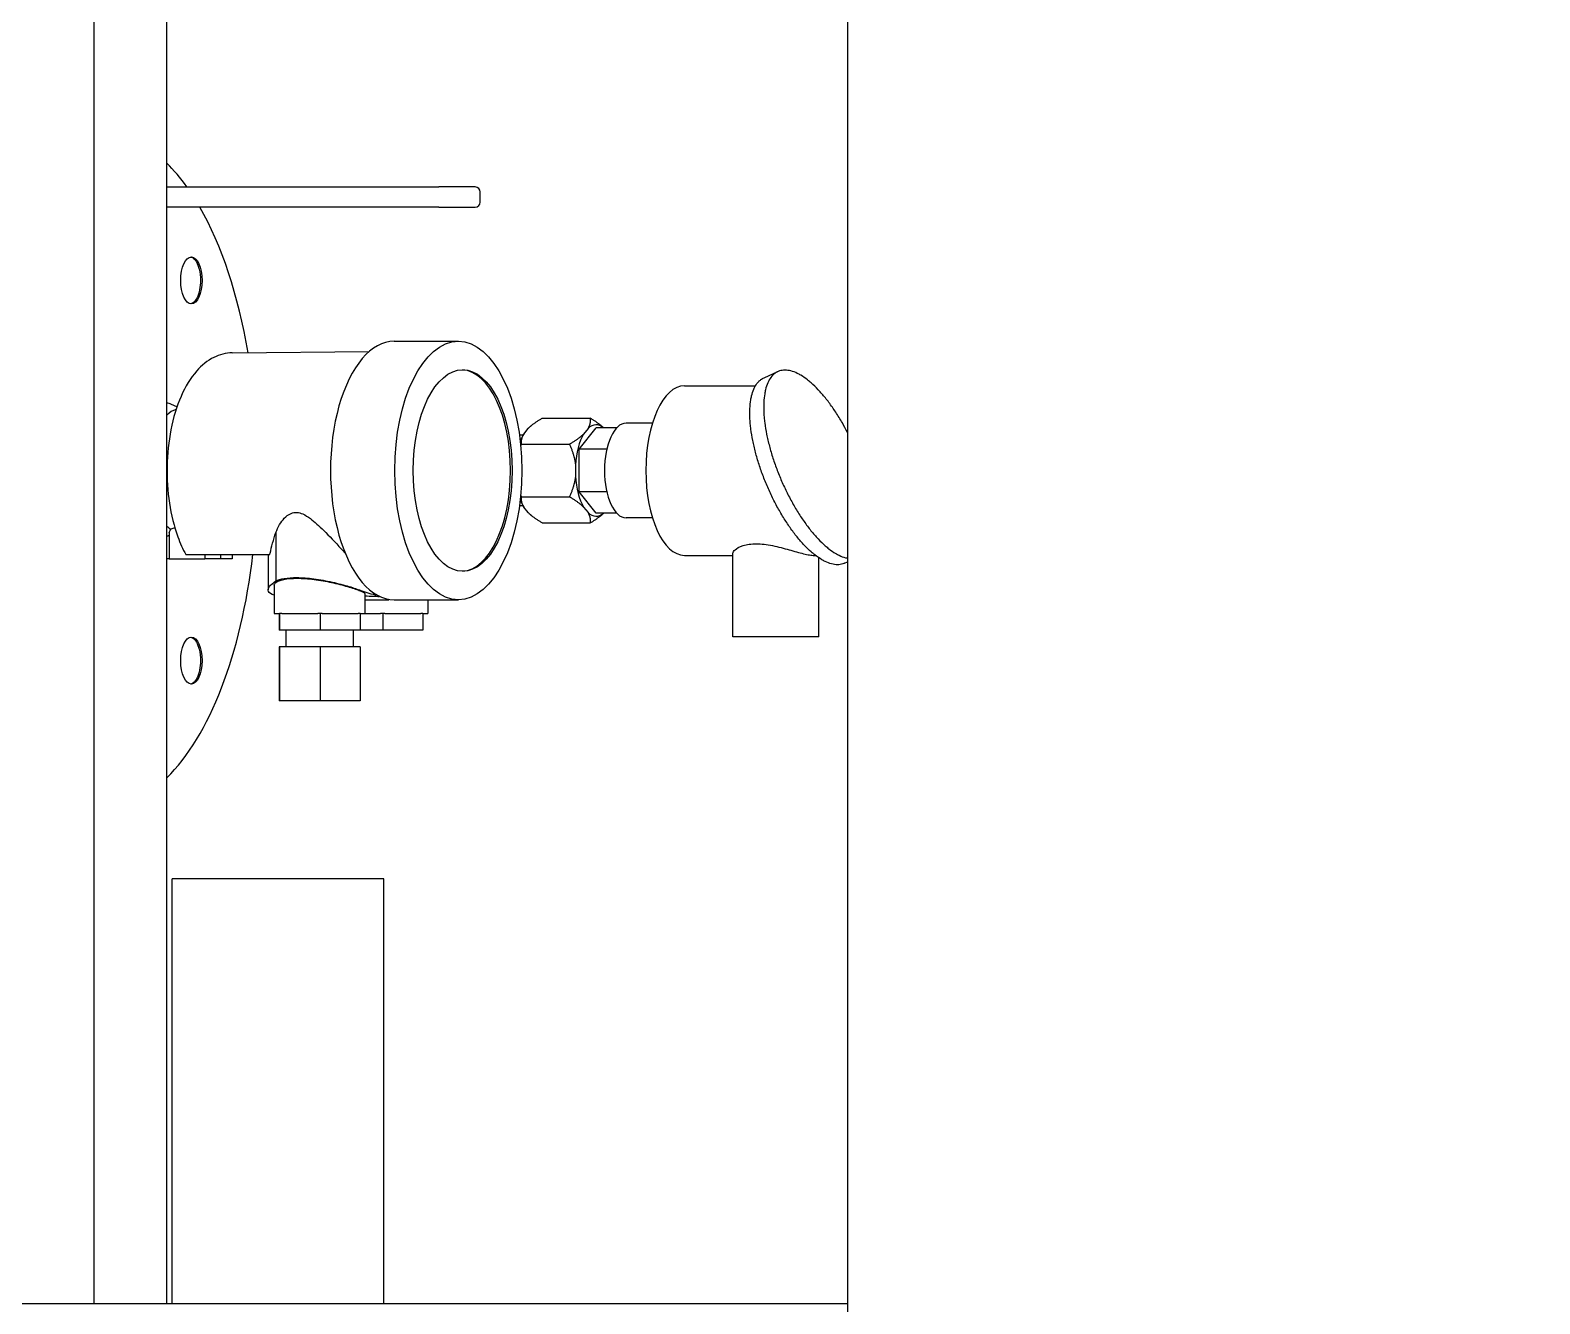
# Model space of a CAD drawing. Header units: millimetres. Extents: x 0 to 157650, y 0 to 89100.
# Drawn here: x 36914.3 to 37363.3, y 75197.4 to 75576.4 of the extents above; entities that cross this region are included whole.
import ezdxf

# ---------------------------------------------------------------- set-up
doc = ezdxf.new("R2010")
doc.units = ezdxf.units.MM
doc.header["$LTSCALE"] = 150
doc.layers.add('Visible', color=7, linetype='Continuous', lineweight=25)

msp = doc.modelspace()

# ---------------------------------------------------------------- linework, layer by layer
at = {"layer": 'Visible', "color": 9, "true_color": 0xc0c0c0}
for p, q in [((36933.24, 77071.66), (36933.24, 75197.38)), ((36954.93, 75197.38), (36954.93, 77071.66)), ((37157.4, 76297.38), (37157.4, 74993.23)), ((36954.93, 75529.78), (37035.84, 75529.78)), ((37046.65, 75529.78), (37035.84, 75529.78)), ((37048.15, 75525.28), (37048.15, 75528.28)), ((37035.84, 75523.78), (36954.93, 75523.78)), ((37035.84, 75523.78), (37046.65, 75523.78)), ((37022.52, 75483.85), (37041.65, 75483.85)), ((36974.37, 75480.39), (37015.14, 75480.8)), ((37132.57, 75473), (37136.71, 75474.84)), ((37108.9, 75470.63), (37130.04, 75470.63)), ((36957.96, 75464.37), (36956.29, 75465.08)), ((37066.58, 75460.97), (37080.85, 75460.97)), ((37099.38, 75459.48), (37091.53, 75459.48)), ((37060.87, 75455.86), (37059.84, 75455.86)), ((37061.09, 75456.25), (37062.39, 75457.9)), ((37077.63, 75451.73), (37082.63, 75458.08)), ((37080.21, 75457.9), (37078.91, 75456.25)), ((37088.75, 75458.08), (37082.63, 75458.08)), ((37060.45, 75453.18), (37074.72, 75453.18)), ((37085.81, 75451.73), (37077.63, 75451.73)), ((37077.63, 75439.03), (37077.63, 75451.73)), ((37076.49, 75447.03), (37076.49, 75443.73)), ((37060.45, 75437.59), (37074.72, 75437.59)), ((37085.81, 75439.03), (37077.63, 75439.03)), ((37082.63, 75432.68), (37077.63, 75439.03)), ((37060.87, 75434.9), (37059.84, 75434.9)), ((37062.39, 75432.87), (37061.09, 75434.51)), ((37078.91, 75434.51), (37080.21, 75432.87)), ((37088.75, 75432.68), (37082.63, 75432.68)), ((37066.58, 75429.79), (37080.85, 75429.79)), ((37099.38, 75431.28), (37091.53, 75431.28)), ((36955.68, 75426.87), (36955.68, 75419.08)), ((36987.36, 75426.92), (36987.36, 75412.51)), ((36955.68, 75419.08), (36954.93, 75419.08)), ((36955.68, 75419.08), (36966.24, 75419.08)), ((36960.6, 75420.38), (36962.41, 75420.38)), ((36966.24, 75420.38), (36966.24, 75419.08)), ((36970.92, 75419.08), (36966.24, 75419.08)), ((36970.92, 75420.38), (36970.92, 75419.08)), ((36974.36, 75419.08), (36970.92, 75419.08)), ((36974.36, 75420.38), (36974.36, 75419.08)), ((36985.09, 75420.38), (36985.09, 75409.83)), ((37108.9, 75420.13), (37123.32, 75420.13)), ((37123.32, 75395.88), (37123.32, 75420.8)), ((37147.43, 75420.13), (37147.86, 75420.13)), ((37148.82, 75395.88), (37148.82, 75419.43)), ((37156.5, 75417.77), (37157.4, 75418.17)), ((36986.88, 75411.22), (36986.88, 75402.88)), ((37013.88, 75408.65), (37013.88, 75402.88)), ((37013.88, 75406.88), (37021.01, 75406.88)), ((37021.01, 75407.03), (37021.01, 75406.88)), ((37022.52, 75406.91), (37041.65, 75406.91)), ((37032.55, 75406.91), (37032.55, 75402.88)), ((36986.88, 75402.88), (36988.44, 75402.88)), ((36988.31, 75402.88), (36988.31, 75397.88)), ((36988.45, 75402.88), (36988.44, 75402.88)), ((36989.1, 75402.88), (36988.45, 75402.88)), ((36988.45, 75402.88), (36988.45, 75397.88)), ((36989.1, 75402.88), (36999.87, 75402.88)), ((37000.52, 75402.88), (36999.87, 75402.88)), ((37001.16, 75402.88), (37000.52, 75402.88)), ((37000.52, 75402.88), (37000.52, 75397.88)), ((37001.16, 75402.88), (37011.81, 75402.88)), ((37012.45, 75402.88), (37011.81, 75402.88)), ((37012.45, 75402.88), (37012.45, 75397.88)), ((37012.45, 75402.88), (37013.88, 75402.88)), ((37013.88, 75402.88), (37018.54, 75402.88)), ((37019.19, 75402.88), (37018.54, 75402.88)), ((37019.83, 75402.88), (37019.19, 75402.88)), ((37019.19, 75402.88), (37019.19, 75397.88)), ((37019.83, 75402.88), (37030.48, 75402.88)), ((37031.12, 75402.88), (37030.48, 75402.88)), ((37031.12, 75402.88), (37031.12, 75397.88)), ((37031.12, 75402.88), (37032.55, 75402.88)), ((36988.45, 75397.88), (36988.31, 75397.88)), ((37000.52, 75397.88), (36988.45, 75397.88)), ((36990.38, 75397.88), (36990.38, 75392.88)), ((37012.45, 75397.88), (37000.52, 75397.88)), ((37010.38, 75397.88), (37010.38, 75392.88)), ((37019.19, 75397.88), (37012.45, 75397.88)), ((37031.12, 75397.88), (37019.19, 75397.88)), ((36988.45, 75392.88), (36988.31, 75392.88)), ((36988.31, 75392.88), (36988.31, 75376.88)), ((37000.52, 75392.88), (36988.45, 75392.88)), ((36988.45, 75392.88), (36988.45, 75376.88)), ((37012.45, 75392.88), (37000.52, 75392.88)), ((37000.52, 75392.88), (37000.52, 75376.88)), ((37012.45, 75392.88), (37012.45, 75376.88)), ((37148.82, 75395.88), (37123.32, 75395.88)), ((36988.45, 75376.88), (36988.31, 75376.88)), ((37000.52, 75376.88), (36988.45, 75376.88)), ((37012.45, 75376.88), (37000.52, 75376.88)), ((37019.51, 75323.88), (36956.51, 75323.88)), ((36956.51, 75197.38), (36956.51, 75323.88)), ((37019.51, 75197.38), (37019.51, 75323.88)), ((37157.4, 75197.38), (36783.46, 75197.38))]:
    msp.add_line(p, q, dxfattribs=at)
for centre, start, end in [((37046.65, 75528.28), 0, 90), ((37046.65, 75525.28), 270, 0)]:
    msp.add_arc(centre, 1.5, start, end, dxfattribs=at)
for centre, major_axis, ratio, start_param, end_param in [((36936.54, 75445.38), (0, 100), 0.454486, 5.717087, 5.866641), ((36936.54, 75445.38), (0, 100), 0.454486, 5.070591, 5.613473), ((37022.52, 75445.38), (0, 38.47), 0.491362, 0, 3.141593), ((37042.42, 75445.38), (0, -30), 0.491362, 0.031105, 3.110488), ((37108.9, 75445.38), (0, -25.25), 0.454486, 3.141593, 6.283185), ((36954.26, 75445.38), (0, 20.13), 0.491362, 6.076375, 6.215662), ((36958.75, 75445.38), (0, 18.25), 0.491362, 0.120545, 0.439998), ((37082.63, 75445.38), (0, 13.6), 0.454486, 5.917696, 6.685442), ((37091.53, 75445.38), (0, -14.1), 0.454486, 3.141593, 6.283185), ((37064.81, 75445.38), (0, -13.6), 0.454486, 3.786534, 4.017837), ((37082.63, 75445.38), (0, 13.6), 0.454486, 0.644941, 1.449454), ((37082.63, 75445.38), (0, 13.6), 0.454486, 1.692139, 2.496652), ((37064.81, 75445.38), (0, -13.6), 0.454486, 5.406941, 5.638244), ((37082.63, 75445.38), (0, -13.6), 0.454486, 5.880929, 6.648675), ((36958.75, 75445.38), (0, -18.25), 0.491362, 5.843187, 5.985766), ((36936.54, 75445.38), (0, 100), 0.454486, 3.558137, 4.459709), ((37022.71, 75507.88), (1, 100), 0.491324, 2.955353, 3.055694)]:
    msp.add_ellipse(centre, major_axis=major_axis, ratio=ratio, start_param=start_param, end_param=end_param, dxfattribs=at)
for centre, major_axis, ratio in [((36962.25, 75501.95), (0, 7), 0.454486), ((37041.65, 75445.38), (0, -38.47), 0.491362), ((37042.93, 75445.38), (0, -29.99), 0.491362), ((36962.25, 75388.81), (0, -7), 0.454486)]:
    msp.add_ellipse(centre, major_axis=major_axis, ratio=ratio, dxfattribs=at)
for points, knots in [([(38239.07, 73937.86), (38239.46, 73938.6), (38239.85, 73939.34), (38248.1, 73955.15), (38254.69, 73970.17), (38265.36, 74000.21), (38269.41, 74015.25), (38274.96, 74045.36), (38276.43, 74060.46), (38276.74, 74090.73), (38275.57, 74105.92), (38270.56, 74136.34), (38266.72, 74151.6), (38256.4, 74182.1), (38249.92, 74197.37), (38234.42, 74227.87), (38225.4, 74243.13), (38204.91, 74273.6), (38193.44, 74288.84), (38168.14, 74319.31), (38154.31, 74334.56), (38124.39, 74365.08), (38108.29, 74380.36), (38073.94, 74410.95), (38055.67, 74426.27), (38017.13, 74456.95), (37996.82, 74472.33), (37954.35, 74503.1), (37932.15, 74518.52), (37886.06, 74549.38), (37862.14, 74564.84), (37812.77, 74595.78), (37787.3, 74611.28), (37735.05, 74642.29), (37708.23, 74657.82), (37653.49, 74688.88), (37625.53, 74704.44), (37568.74, 74735.55), (37539.86, 74751.14), (37481.45, 74782.29), (37451.88, 74797.9), (37392.31, 74829.09), (37362.27, 74844.71), (37302.02, 74875.94), (37271.75, 74891.58), (37211.27, 74922.85), (37181.01, 74938.5), (37120.77, 74969.8), (37090.75, 74985.47), (37031.23, 75016.8), (37001.68, 75032.48), (36943.33, 75063.85), (36914.49, 75079.56), (36857.76, 75110.96), (36829.83, 75126.69), (36775.16, 75158.15), (36748.37, 75173.9), (36696.17, 75205.41), (36670.72, 75221.19), (36621.39, 75252.77), (36597.48, 75268.59), (36551.4, 75300.25), (36529.21, 75316.12), (36486.74, 75347.88), (36466.44, 75363.8), (36427.92, 75395.68), (36409.67, 75411.66), (36375.4, 75443.68), (36359.36, 75459.74), (36329.65, 75491.92), (36315.96, 75508.06), (36291.08, 75540.39), (36279.86, 75556.6), (36260.06, 75589.06), (36251.44, 75605.33), (36236.92, 75637.85), (36230.98, 75654.13), (36221.86, 75686.63), (36218.65, 75702.87), (36215.54, 75730.17), (36214.91, 75741.23), (36214.91, 75768.39), (36216.24, 75784.5), (36221.57, 75816.64), (36225.57, 75832.7), (36236.16, 75864.77), (36242.78, 75880.81), (36258.61, 75912.88), (36267.84, 75928.94), (36288.83, 75961.03), (36300.62, 75977.09), (36326.65, 76009.2), (36340.92, 76025.26), (36371.78, 76057.33), (36388.4, 76073.36), (36423.82, 76105.36), (36442.65, 76121.35), (36482.32, 76153.26), (36503.19, 76169.21), (36539.36, 76195.62), (36554.15, 76206.12), (36569.33, 76216.6)], [233.696374, 233.696374, 233.696374, 233.696374, 234.19462, 234.19462, 244.352081, 244.352081, 254.585345, 254.585345, 264.906306, 264.906306, 275.291368, 275.291368, 285.679992, 285.679992, 296.008646, 296.008646, 306.248979, 306.248979, 316.411052, 316.411052, 326.52219, 326.52219, 336.609069, 336.609069, 346.690891, 346.690891, 356.779246, 356.779246, 366.880128, 366.880128, 376.996012, 376.996012, 387.127394, 387.127394, 397.273773, 397.273773, 407.434241, 407.434241, 417.607804, 417.607804, 427.793556, 427.793556, 437.990759, 437.990759, 448.198883, 448.198883, 458.41762, 458.41762, 468.646888, 468.646888, 478.886838, 478.886838, 489.137851, 489.137851, 499.400537, 499.400537, 509.675721, 509.675721, 519.9644, 519.9644, 530.26764, 530.26764, 540.586359, 540.586359, 550.920897, 550.920897, 561.270226, 561.270226, 571.63061, 571.63061, 581.993649, 581.993649, 592.344121, 592.344121, 602.659358, 602.659358, 612.913544, 612.913544, 623.089587, 623.089587, 630.01079, 630.01079, 640.084209, 640.084209, 650.159607, 650.159607, 660.284002, 660.284002, 670.483975, 670.483975, 680.757804, 680.757804, 691.084976, 691.084976, 701.440329, 701.440329, 711.803371, 711.803371, 722.160965, 722.160965, 728.990178, 728.990178, 728.990178, 728.990178]), ([(36581.45, 76178.22), (36559.74, 76162.96), (36538.91, 76147.69), (36499.02, 76117.07), (36479.95, 76101.69), (36443.99, 76071.03), (36427.07, 76055.71), (36395.53, 76025.19), (36380.89, 76009.95), (36353.98, 75979.58), (36341.71, 75964.42), (36319.6, 75934.2), (36309.75, 75919.12), (36292.55, 75889.03), (36285.19, 75873.99), (36272.99, 75843.96), (36268.16, 75828.93), (36261.05, 75798.85), (36258.78, 75783.77), (36256.87, 75753.56), (36257.23, 75738.4), (36260.62, 75708.02), (36263.65, 75692.78), (36272.36, 75662.29), (36278.04, 75647.02), (36291.99, 75616.51), (36300.24, 75601.26), (36319.24, 75570.78), (36329.97, 75555.54), (36353.83, 75525.08), (36366.95, 75509.83), (36395.48, 75479.34), (36410.91, 75464.07), (36443.93, 75433.51), (36461.55, 75418.2), (36498.84, 75387.56), (36518.54, 75372.2), (36559.84, 75341.46), (36581.48, 75326.05), (36626.5, 75295.22), (36649.92, 75279.77), (36698.32, 75248.86), (36723.34, 75233.37), (36774.76, 75202.39), (36801.19, 75186.87), (36855.21, 75155.82), (36882.85, 75140.28), (36939.06, 75109.18), (36967.68, 75093.6), (37025.65, 75062.46), (37055.04, 75046.86), (37114.3, 75015.68), (37144.22, 75000.07), (37204.32, 74968.85), (37234.54, 74953.22), (37295, 74921.96), (37325.29, 74906.32), (37385.65, 74875.03), (37415.77, 74859.37), (37475.56, 74828.05), (37505.27, 74812.37), (37564.03, 74781.01), (37593.11, 74765.32), (37650.38, 74733.92), (37678.61, 74718.2), (37733.96, 74686.76), (37761.11, 74671.02), (37814.11, 74639.53), (37839.99, 74623.76), (37890.23, 74592.2), (37914.63, 74576.4), (37961.73, 74544.77), (37984.47, 74528.92), (38028.07, 74497.19), (38048.97, 74481.29), (38088.72, 74449.46), (38107.61, 74433.5), (38143.2, 74401.52), (38159.93, 74385.49), (38191.06, 74353.37), (38205.48, 74337.26), (38231.86, 74304.98), (38243.84, 74288.79), (38265.21, 74256.37), (38274.63, 74240.12), (38290.78, 74207.61), (38297.54, 74191.33), (38308.32, 74158.82), (38312.36, 74142.56), (38317.68, 74110.31), (38319, 74094.29), (38319, 74062.19), (38317.66, 74046.08), (38312.33, 74013.93), (38308.34, 73997.87), (38297.74, 73965.8), (38291.12, 73949.75), (38277.32, 73921.78), (38270.68, 73909.81), (38263.36, 73897.87)], [0, 0, 0, 0, 10.007682, 10.007682, 20.114017, 20.114017, 30.206515, 30.206515, 40.289731, 40.289731, 50.372958, 50.372958, 60.472328, 60.472328, 70.611639, 70.611639, 80.818631, 80.818631, 91.112273, 91.112273, 101.482067, 101.482067, 111.877277, 111.877277, 122.230255, 122.230255, 132.498979, 132.498979, 142.682988, 142.682988, 152.806635, 152.806635, 162.898146, 162.898146, 172.979416, 172.979416, 183.064332, 183.064332, 193.160445, 193.160445, 203.271153, 203.271153, 213.397437, 213.397437, 223.539018, 223.539018, 233.695058, 233.695058, 243.864553, 243.864553, 254.046544, 254.046544, 264.240224, 264.240224, 274.444986, 274.444986, 284.660442, 284.660442, 294.886432, 294.886432, 305.123024, 305.123024, 315.370519, 315.370519, 325.629448, 325.629448, 335.900562, 335.900562, 346.1848, 346.1848, 356.483213, 356.483213, 366.796787, 366.796787, 377.1261, 377.1261, 387.470665, 387.470665, 397.827789, 397.827789, 408.190814, 408.190814, 418.546918, 418.546918, 428.875714, 428.875714, 439.15154, 439.15154, 449.352886, 449.352886, 459.367363, 459.367363, 469.442868, 469.442868, 479.517934, 479.517934, 489.64154, 489.64154, 497.243046, 497.243046, 497.243046, 497.243046]), ([(38247.6, 73591.46), (38248.99, 73593.96), (38250.35, 73596.45), (38259.9, 73614.4), (38266.85, 73629.85), (38278.16, 73660.73), (38282.51, 73676.19), (38288.6, 73707.09), (38290.32, 73722.57), (38291.11, 73753.52), (38290.17, 73769.02), (38285.63, 73800.03), (38282.03, 73815.55), (38272.19, 73846.59), (38265.95, 73862.12), (38250.9, 73893.15), (38242.08, 73908.68), (38221.95, 73939.7), (38210.64, 73955.23), (38185.61, 73986.25), (38171.88, 74001.77), (38142.14, 74032.81), (38126.1, 74048.34), (38091.86, 74079.4), (38073.64, 74094.95), (38035.16, 74126.03), (38014.88, 74141.6), (37972.45, 74172.72), (37950.27, 74188.29), (37904.21, 74219.44), (37880.29, 74235.03), (37830.96, 74266.21), (37805.49, 74281.81), (37753.26, 74313.01), (37726.45, 74328.63), (37671.73, 74359.84), (37643.77, 74375.47), (37586.99, 74406.7), (37558.11, 74422.33), (37499.7, 74453.58), (37470.12, 74469.22), (37410.54, 74500.48), (37380.49, 74516.13), (37320.21, 74547.4), (37289.93, 74563.05), (37229.41, 74594.34), (37199.12, 74609.99), (37138.84, 74641.29), (37108.79, 74656.95), (37049.2, 74688.25), (37019.62, 74703.92), (36961.19, 74735.24), (36932.3, 74750.91), (36875.49, 74782.24), (36847.53, 74797.92), (36792.77, 74829.27), (36765.93, 74844.96), (36713.65, 74876.32), (36688.16, 74892.02), (36638.76, 74923.41), (36614.81, 74939.12), (36568.67, 74970.53), (36546.45, 74986.26), (36503.92, 75017.7), (36483.6, 75033.44), (36445.03, 75064.93), (36426.76, 75080.69), (36392.44, 75112.22), (36376.37, 75128.01), (36346.59, 75159.59), (36332.85, 75175.4), (36307.84, 75207.03), (36296.55, 75222.87), (36276.53, 75254.55), (36267.78, 75270.41), (36252.91, 75302.11), (36246.78, 75317.97), (36237.2, 75349.67), (36233.74, 75365.53), (36229.95, 75393.89), (36229.11, 75406.42), (36229.11, 75434.74), (36230.44, 75450.55), (36235.77, 75482.13), (36239.77, 75497.92), (36250.38, 75529.47), (36257, 75545.26), (36266.72, 75564.63), (36268.6, 75568.25), (36270.55, 75571.87)], [233.033082, 233.033082, 233.033082, 233.033082, 234.677503, 234.677503, 244.877561, 244.877561, 255.101846, 255.101846, 265.354094, 265.354094, 275.627306, 275.627306, 285.903516, 285.903516, 296.162951, 296.162951, 306.395056, 306.395056, 316.601093, 316.601093, 326.789017, 326.789017, 336.967652, 336.967652, 347.143771, 347.143771, 357.321615, 357.321615, 367.50343, 367.50343, 377.690172, 377.690172, 387.882066, 387.882066, 398.078964, 398.078964, 408.280567, 408.280567, 418.486539, 418.486539, 428.696571, 428.696571, 438.910409, 438.910409, 449.127871, 449.127871, 459.348845, 459.348845, 469.573298, 469.573298, 479.801272, 479.801272, 490.032885, 490.032885, 500.26833, 500.26833, 510.507871, 510.507871, 520.751828, 520.751828, 531.000547, 531.000547, 541.254335, 541.254335, 551.513326, 551.513326, 561.777253, 561.777253, 572.045039, 572.045039, 582.314201, 582.314201, 592.580135, 592.580135, 602.835713, 602.835713, 613.0722, 613.0722, 623.282681, 623.282681, 631.343878, 631.343878, 641.51693, 641.51693, 651.689119, 651.689119, 661.878909, 661.878909, 664.219368, 664.219368, 664.219368, 664.219368]), ([(36278.96, 75558.63), (36274.57, 75550.01), (36270.57, 75541.4), (36260.53, 75517.33), (36255.37, 75501.88), (36247.68, 75470.99), (36245.14, 75455.52), (36242.72, 75424.59), (36242.84, 75409.09), (36245.74, 75378.1), (36248.53, 75362.58), (36256.75, 75331.56), (36262.18, 75316.03), (36275.64, 75284.99), (36283.68, 75269.46), (36302.26, 75238.43), (36312.82, 75222.91), (36336.36, 75191.89), (36349.36, 75176.37), (36377.68, 75145.34), (36393.01, 75129.81), (36425.9, 75098.76), (36443.46, 75083.22), (36480.67, 75052.14), (36500.33, 75036.59), (36541.58, 75005.48), (36563.19, 74989.9), (36608.17, 74958.77), (36631.57, 74943.18), (36679.94, 74912.01), (36704.95, 74896.41), (36756.34, 74865.22), (36782.75, 74849.61), (36836.76, 74818.4), (36864.38, 74802.78), (36920.58, 74771.55), (36949.2, 74755.92), (37007.16, 74724.68), (37036.54, 74709.04), (37095.81, 74677.79), (37125.74, 74662.14), (37185.86, 74630.87), (37216.09, 74615.22), (37276.59, 74583.94), (37306.9, 74568.29), (37367.31, 74537), (37397.45, 74521.34), (37457.31, 74490.04), (37487.06, 74474.37), (37545.89, 74443.06), (37575.01, 74427.39), (37632.37, 74396.06), (37660.64, 74380.38), (37716.08, 74349.04), (37743.28, 74333.36), (37796.37, 74302), (37822.29, 74286.31), (37872.62, 74254.93), (37897.06, 74239.22), (37944.24, 74207.82), (37967.02, 74192.1), (38010.69, 74160.67), (38031.61, 74144.93), (38071.43, 74113.46), (38090.35, 74097.7), (38126, 74066.19), (38142.76, 74050.41), (38173.97, 74018.85), (38188.43, 74003.04), (38214.93, 73971.43), (38226.99, 73955.6), (38248.56, 73923.94), (38258.1, 73908.09), (38274.57, 73876.39), (38281.51, 73860.53), (38292.72, 73828.82), (38297.01, 73812.96), (38303.18, 73779.73), (38304.8, 73762.33), (38304.8, 73729.14), (38303.46, 73713.33), (38298.14, 73681.76), (38294.14, 73665.96), (38283.53, 73634.41), (38276.91, 73618.63), (38264.89, 73594.67), (38260.43, 73586.47), (38255.63, 73578.27)], [65.415004, 65.415004, 65.415004, 65.415004, 71.101232, 71.101232, 81.317068, 81.317068, 91.560531, 91.560531, 101.828547, 101.828547, 112.106123, 112.106123, 122.372691, 122.372691, 132.613899, 132.613899, 142.827515, 142.827515, 153.020084, 153.020084, 163.200651, 163.200651, 173.37682, 173.37682, 183.553628, 183.553628, 193.733891, 193.733891, 203.918909, 203.918909, 214.10909, 214.10909, 224.304372, 224.304372, 234.504482, 234.504482, 244.709083, 244.709083, 254.91785, 254.91785, 265.130506, 265.130506, 275.346842, 275.346842, 285.566721, 285.566721, 295.790082, 295.790082, 306.016941, 306.016941, 316.247388, 316.247388, 326.48159, 326.48159, 336.719787, 336.719787, 346.96228, 346.96228, 357.209407, 357.209407, 367.461494, 367.461494, 377.718746, 377.718746, 387.981056, 387.981056, 398.24766, 398.24766, 408.516608, 408.516608, 418.784061, 418.784061, 429.043712, 429.043712, 439.287136, 439.287136, 449.506308, 449.506308, 460.702077, 460.702077, 470.873785, 470.873785, 481.045845, 481.045845, 491.23533, 491.23533, 496.539806, 496.539806, 496.539806, 496.539806]), ([(36962.02, 75508.93), (36962.21, 75508.9), (36962.39, 75508.84), (36962.56, 75508.74), (36963.41, 75508.27), (36964.15, 75507), (36964.57, 75505.3), (36964.82, 75504.28), (36964.95, 75503.12), (36964.95, 75501.95)], [1.642209, 1.642209, 1.642209, 1.642209, 1.815146, 1.815146, 1.815146, 2.641774, 2.641774, 2.641774, 3.141593, 3.141593, 3.141593, 3.141593]), ([(36964.95, 75501.95), (36964.95, 75500.01), (36964.57, 75498.09), (36963.93, 75496.78), (36963.41, 75495.73), (36962.72, 75495.09), (36962.02, 75494.97)], [-3.141593, -3.141593, -3.141593, -3.141593, -2.311232, -2.311232, -2.311232, -1.642209, -1.642209, -1.642209, -1.642209]), ([(36974.37, 75480.39), (36972.49, 75480.37), (36970.63, 75479.89), (36967.01, 75478.1), (36965.31, 75476.7), (36961.96, 75472.91), (36960.43, 75470.35), (36957.85, 75464.45), (36956.84, 75461.08), (36955.46, 75454.01), (36955.08, 75450.32), (36954.94, 75442.93), (36955.18, 75439.23), (36956.26, 75432.13), (36957.1, 75428.73), (36958.91, 75423.76), (36959.7, 75422), (36960.6, 75420.38)], [3.146516, 3.146516, 3.146516, 3.146516, 3.380324, 3.380324, 3.649945, 3.649945, 3.985698, 3.985698, 4.334491, 4.334491, 4.675056, 4.675056, 5.01222, 5.01222, 5.3515, 5.3515, 5.557298, 5.557298, 5.557298, 5.557298]), ([(37156.5, 75417.77), (37156.35, 75417.7), (37155.94, 75417.54), (37155, 75417.32), (37153.87, 75417.32), (37152.35, 75417.63), (37151.07, 75418.11), (37149.41, 75419.01), (37148.03, 75419.96), (37146.28, 75421.42), (37144.86, 75422.79), (37143.09, 75424.74), (37141.68, 75426.48), (37139.97, 75428.85), (37138.63, 75430.89), (37137.03, 75433.58), (37135.8, 75435.84), (37134.38, 75438.75), (37133.32, 75441.14), (37132.11, 75444.16), (37131.26, 75446.6), (37130.32, 75449.62), (37129.7, 75452.01), (37129.07, 75454.93), (37128.7, 75457.18), (37128.4, 75459.87), (37128.3, 75461.91), (37128.35, 75464.28), (37128.53, 75466.02), (37128.92, 75467.97), (37129.37, 75469.34), (37130.09, 75470.8), (37130.8, 75471.75), (37131.7, 75472.53), (37132.24, 75472.85), (37132.57, 75473)], [2.96869, 2.96869, 2.96869, 2.96869, 3.010693, 3.076143, 3.207043, 3.272492, 3.403392, 3.468842, 3.599742, 3.665191, 3.796091, 3.861541, 3.992441, 4.057891, 4.18879, 4.25424, 4.38514, 4.45059, 4.581489, 4.646939, 4.777839, 4.843289, 4.974188, 5.039638, 5.170538, 5.235988, 5.366887, 5.432337, 5.563237, 5.628687, 5.759587, 5.825036, 5.955936, 6.021386, 6.110276, 6.110276, 6.110276, 6.110276]), ([(37138.78, 75475.26), (37138.22, 75475.26), (37137.15, 75475.1), (37135.97, 75474.49), (37134.94, 75473.59), (37134.24, 75472.64), (37133.51, 75471.18), (37133.06, 75469.81), (37132.67, 75467.86), (37132.49, 75466.12), (37132.44, 75463.75), (37132.54, 75461.71), (37132.84, 75459.02), (37133.21, 75456.77), (37133.84, 75453.85), (37134.46, 75451.46), (37135.4, 75448.44), (37136.26, 75446), (37137.46, 75442.98), (37138.52, 75440.59), (37139.95, 75437.68), (37141.17, 75435.42), (37142.77, 75432.73), (37144.11, 75430.69), (37145.83, 75428.32), (37147.23, 75426.58), (37149, 75424.63), (37150.42, 75423.26), (37152.17, 75421.8), (37153.55, 75420.85), (37155.21, 75419.95), (37156.39, 75419.51), (37157.2, 75419.33), (37157.4, 75419.29)], [-6.283185, -6.283185, -6.283185, -6.283185, -6.152286, -6.021386, -5.955936, -5.825036, -5.759587, -5.628687, -5.563237, -5.432337, -5.366887, -5.235988, -5.170538, -5.039638, -4.974188, -4.843289, -4.777839, -4.646939, -4.581489, -4.45059, -4.38514, -4.25424, -4.18879, -4.057891, -3.992441, -3.861541, -3.796091, -3.665191, -3.599742, -3.468842, -3.403392, -3.272492, -3.228592, -3.228592, -3.228592, -3.228592]), ([(37157.4, 75456.72), (37156.9, 75457.69), (37156.08, 75459.19), (37154.58, 75461.71), (37153.24, 75463.75), (37151.52, 75466.12), (37150.12, 75467.86), (37148.35, 75469.81), (37146.93, 75471.18), (37145.18, 75472.64), (37143.8, 75473.59), (37142.13, 75474.49), (37140.53, 75475.1), (37139.35, 75475.26), (37138.78, 75475.26)], [-1.222894, -1.222894, -1.222894, -1.222894, -1.112647, -1.047198, -0.916298, -0.850848, -0.719948, -0.654498, -0.523599, -0.458149, -0.327249, -0.261799, -0.1309, 0, 0, 0, 0]), ([(36987.36, 75426.92), (36988, 75428.59), (36988.88, 75430.1), (36990.39, 75431.72), (36991.07, 75432.3), (36992.44, 75432.85), (36993.01, 75432.94), (36994.21, 75432.86), (36994.79, 75432.7), (36996.14, 75432.11), (36996.92, 75431.61), (36998.89, 75430.14), (37000.24, 75428.9), (37003.26, 75425.9), (37005.04, 75424.01), (37007.2, 75421.67), (37007.59, 75421.24), (37007.97, 75420.81)], [0, 0, 0, 0, 0.707925, 0.707925, 1.061892, 1.061892, 1.286674, 1.286674, 1.498493, 1.498493, 1.789244, 1.789244, 2.298923, 2.298923, 2.903919, 2.903919, 3.040625, 3.040625, 3.040625, 3.040625]), ([(36955.68, 75426.87), (36955.69, 75427.16), (36955.84, 75427.53), (36956.11, 75427.92), (36956.12, 75427.92), (36956.12, 75427.93)], [1.6116315, 1.6116315, 1.6116315, 1.6116315, 1.8681097, 1.8681097, 1.8736547, 1.8736547, 1.8736547, 1.8736547]), ([(36956.12, 75427.93), (36956.37, 75428.07), (36956.72, 75428.21), (36957.22, 75428.33), (36957.28, 75428.34), (36957.34, 75428.35)], [1.6590202, 1.6590202, 1.6590202, 1.6590202, 1.8665793, 1.8665793, 1.8924714, 1.8924714, 1.8924714, 1.8924714]), ([(36985.59, 75420.38), (36985.61, 75420.52), (36985.64, 75420.66), (36986.08, 75422.67), (36986.67, 75424.73), (36987.36, 75426.92)], [6.319262, 6.319262, 6.319262, 6.319262, 6.3816069, 6.3816069, 7.2125311, 7.2125311, 7.2125311, 7.2125311]), ([(37123.32, 75420.81), (37123.32, 75421.09), (37123.55, 75421.45), (37124.43, 75422.22), (37125.25, 75422.69), (37126.89, 75423.21), (37127.51, 75423.35), (37128.84, 75423.54), (37129.55, 75423.59), (37130.28, 75423.59)], [6.466339, 6.466339, 6.466339, 6.466339, 6.863137, 6.863137, 7.354161, 7.354161, 7.599674, 7.599674, 7.845186, 7.845186, 7.845186, 7.845186]), ([(37130.28, 75423.59), (37131.01, 75423.59), (37131.79, 75423.54), (37133.42, 75423.35), (37134.26, 75423.21), (37136.8, 75422.69), (37138.5, 75422.22), (37141.5, 75421.37), (37143.02, 75420.93), (37144.96, 75420.46), (37145.56, 75420.34), (37146.6, 75420.17), (37147.06, 75420.13), (37147.43, 75420.13)], [0, 0, 0, 0, 0.245512, 0.245512, 0.491024, 0.491024, 0.982049, 0.982049, 1.471672, 1.471672, 1.716484, 1.716484, 1.961296, 1.961296, 1.961296, 1.961296]), ([(36986.88, 75408.24), (36985.93, 75408.51), (36985.36, 75408.91), (36984.84, 75410.28), (36985.6, 75411.41), (36987.36, 75412.51)], [-2.593583, -2.593583, -2.593583, -2.593583, -1.626456, -1.626456, 0, 0, 0, 0]), ([(36986.88, 75411.22), (36986.88, 75411.52), (36987.07, 75411.81), (36987.85, 75412.41), (36988.66, 75412.74), (36990.86, 75413.19), (36992.27, 75413.31), (36995.22, 75413.31), (36996.96, 75413.19), (37000.51, 75412.74), (37002.32, 75412.41), (37005.57, 75411.7), (37007.24, 75411.27), (37010.1, 75410.44), (37011.29, 75410.03), (37012.96, 75409.38), (37013.56, 75409.08), (37013.85, 75408.77), (37013.88, 75408.71), (37013.88, 75408.65)], [10.947074, 10.947074, 10.947074, 10.947074, 11.31849, 11.31849, 11.827909, 11.827909, 12.337329, 12.337329, 12.846749, 12.846749, 13.356169, 13.356169, 13.880884, 13.880884, 14.405599, 14.405599, 14.919486, 14.919486, 15.075923, 15.075923, 15.075923, 15.075923]), ([(36987.36, 75412.51), (36987.96, 75412.82), (36988.8, 75413.08), (36990.93, 75413.43), (36992.2, 75413.52), (36995.19, 75413.51), (36996.89, 75413.38), (37000.49, 75412.91), (37002.35, 75412.57), (37005.93, 75411.77), (37007.63, 75411.32), (37010.53, 75410.46), (37011.73, 75410.06), (37012.62, 75409.7)], [-3.205861, -3.205861, -3.205861, -3.205861, -2.724972, -2.724972, -2.237427, -2.237427, -1.702767, -1.702767, -1.13974, -1.13974, -0.560633, -0.560633, 0, 0, 0, 0]), ([(37013.88, 75408.06), (37014.69, 75408.04), (37015.51, 75408.01), (37016.92, 75407.96), (37017.6, 75407.94), (37018.21, 75407.92)], [2.2192388, 2.2192388, 2.2192388, 2.2192388, 2.4492044, 2.4492044, 2.658711, 2.658711, 2.658711, 2.658711]), ([(36962.02, 75395.79), (36962.21, 75395.76), (36962.39, 75395.7), (36962.56, 75395.6), (36963.41, 75395.14), (36964.15, 75393.86), (36964.57, 75392.17), (36964.82, 75391.14), (36964.95, 75389.98), (36964.95, 75388.81)], [1.642209, 1.642209, 1.642209, 1.642209, 1.815146, 1.815146, 1.815146, 2.641774, 2.641774, 2.641774, 3.141593, 3.141593, 3.141593, 3.141593]), ([(36964.95, 75388.81), (36964.95, 75386.87), (36964.57, 75384.95), (36963.93, 75383.65), (36963.41, 75382.59), (36962.72, 75381.95), (36962.02, 75381.83)], [-3.141593, -3.141593, -3.141593, -3.141593, -2.311232, -2.311232, -2.311232, -1.642209, -1.642209, -1.642209, -1.642209]), ([(38268.29, 73301.02), (38269.76, 73304.66), (38271.17, 73308.3), (38278.16, 73327.4), (38282.51, 73342.85), (38288.6, 73373.76), (38290.32, 73389.23), (38291.11, 73420.19), (38290.17, 73435.69), (38285.63, 73466.69), (38282.03, 73482.22), (38272.19, 73513.25), (38265.95, 73528.78), (38250.9, 73559.82), (38242.08, 73575.35), (38221.95, 73606.37), (38210.64, 73621.89), (38185.61, 73652.92), (38171.88, 73668.44), (38142.14, 73699.48), (38126.1, 73715.01), (38091.86, 73746.07), (38073.64, 73761.61), (38035.16, 73792.7), (38014.88, 73808.26), (37972.45, 73839.38), (37950.27, 73854.96), (37904.21, 73886.11), (37880.29, 73901.7), (37830.96, 73932.88), (37805.49, 73948.48), (37753.26, 73979.68), (37726.45, 73995.29), (37671.73, 74026.51), (37643.77, 74042.13), (37586.99, 74073.37), (37558.11, 74089), (37499.7, 74120.25), (37470.12, 74135.89), (37410.54, 74167.15), (37380.49, 74182.79), (37320.21, 74214.07), (37289.93, 74229.72), (37229.41, 74261), (37199.12, 74276.66), (37138.84, 74307.95), (37108.79, 74323.62), (37049.2, 74354.92), (37019.62, 74370.59), (36961.19, 74401.91), (36932.3, 74417.58), (36875.49, 74448.91), (36847.53, 74464.59), (36792.77, 74495.94), (36765.93, 74511.63), (36713.65, 74542.99), (36688.16, 74558.69), (36638.76, 74590.07), (36614.81, 74605.79), (36568.67, 74637.2), (36546.45, 74652.92), (36503.92, 74684.37), (36483.6, 74700.11), (36445.03, 74731.59), (36426.76, 74747.36), (36392.44, 74778.89), (36376.37, 74794.67), (36346.59, 74826.25), (36332.85, 74842.07), (36307.84, 74873.7), (36296.55, 74889.54), (36276.53, 74921.21), (36267.78, 74937.07), (36252.91, 74968.77), (36246.78, 74984.64), (36237.2, 75016.34), (36233.74, 75032.19), (36229.95, 75060.56), (36229.11, 75073.09), (36229.11, 75101.4), (36230.44, 75117.22), (36235.77, 75148.79), (36239.77, 75164.58), (36250.38, 75196.14), (36257, 75211.92), (36269.01, 75235.88), (36273.48, 75244.08), (36278.28, 75252.27)], [242.470923, 242.470923, 242.470923, 242.470923, 244.877561, 244.877561, 255.101846, 255.101846, 265.354094, 265.354094, 275.627306, 275.627306, 285.903516, 285.903516, 296.162951, 296.162951, 306.395056, 306.395056, 316.601093, 316.601093, 326.789017, 326.789017, 336.967652, 336.967652, 347.143771, 347.143771, 357.321615, 357.321615, 367.50343, 367.50343, 377.690172, 377.690172, 387.882066, 387.882066, 398.078964, 398.078964, 408.280567, 408.280567, 418.486539, 418.486539, 428.696571, 428.696571, 438.910409, 438.910409, 449.127871, 449.127871, 459.348845, 459.348845, 469.573298, 469.573298, 479.801272, 479.801272, 490.032885, 490.032885, 500.26833, 500.26833, 510.507871, 510.507871, 520.751828, 520.751828, 531.000547, 531.000547, 541.254335, 541.254335, 551.513326, 551.513326, 561.777253, 561.777253, 572.045039, 572.045039, 582.314201, 582.314201, 592.580135, 592.580135, 602.835713, 602.835713, 613.0722, 613.0722, 623.282681, 623.282681, 631.343878, 631.343878, 641.51693, 641.51693, 651.689119, 651.689119, 661.878909, 661.878909, 667.182257, 667.182257, 667.182257, 667.182257]), ([(36286.32, 75239.06), (36278.94, 75225.85), (36272.48, 75212.64), (36260.53, 75184), (36255.37, 75168.55), (36247.68, 75137.66), (36245.14, 75122.19), (36242.72, 75091.25), (36242.84, 75075.76), (36245.74, 75044.77), (36248.53, 75029.25), (36256.75, 74998.22), (36262.18, 74982.69), (36275.64, 74951.66), (36283.68, 74936.13), (36302.26, 74905.1), (36312.82, 74889.58), (36336.36, 74858.56), (36349.36, 74843.03), (36377.68, 74812.01), (36393.01, 74796.48), (36425.9, 74765.43), (36443.46, 74749.89), (36480.67, 74718.81), (36500.33, 74703.25), (36541.58, 74672.14), (36563.19, 74656.57), (36608.17, 74625.43), (36631.57, 74609.85), (36679.94, 74578.68), (36704.95, 74563.08), (36756.34, 74531.89), (36782.75, 74516.28), (36836.76, 74485.07), (36864.38, 74469.45), (36920.58, 74438.22), (36949.2, 74422.59), (37007.16, 74391.35), (37036.54, 74375.71), (37095.81, 74344.45), (37125.74, 74328.81), (37185.86, 74297.54), (37216.09, 74281.89), (37276.59, 74250.61), (37306.9, 74234.96), (37367.31, 74203.67), (37397.45, 74188.01), (37457.31, 74156.7), (37487.06, 74141.04), (37545.89, 74109.73), (37575.01, 74094.05), (37632.37, 74062.73), (37660.64, 74047.05), (37716.08, 74015.71), (37743.28, 74000.02), (37796.37, 73968.67), (37822.29, 73952.97), (37872.62, 73921.59), (37897.06, 73905.89), (37944.24, 73874.48), (37967.02, 73858.76), (38010.69, 73827.33), (38031.61, 73811.6), (38071.43, 73780.13), (38090.35, 73764.37), (38126, 73732.86), (38142.76, 73717.08), (38173.97, 73685.52), (38188.43, 73669.71), (38214.93, 73638.1), (38226.99, 73622.27), (38248.56, 73590.61), (38258.1, 73574.75), (38274.57, 73543.06), (38281.51, 73527.19), (38292.72, 73495.49), (38297.01, 73479.63), (38303.18, 73446.4), (38304.8, 73428.99), (38304.8, 73395.81), (38303.46, 73380), (38298.14, 73348.42), (38294.14, 73332.63), (38283.53, 73301.08), (38276.91, 73285.29), (38268.77, 73269.06), (38268.53, 73268.58), (38268.29, 73268.11)], [62.388404, 62.388404, 62.388404, 62.388404, 71.101232, 71.101232, 81.317068, 81.317068, 91.560531, 91.560531, 101.828547, 101.828547, 112.106123, 112.106123, 122.372691, 122.372691, 132.613899, 132.613899, 142.827515, 142.827515, 153.020084, 153.020084, 163.200651, 163.200651, 173.37682, 173.37682, 183.553628, 183.553628, 193.733891, 193.733891, 203.918909, 203.918909, 214.10909, 214.10909, 224.304372, 224.304372, 234.504482, 234.504482, 244.709083, 244.709083, 254.91785, 254.91785, 265.130506, 265.130506, 275.346842, 275.346842, 285.566721, 285.566721, 295.790082, 295.790082, 306.016941, 306.016941, 316.247388, 316.247388, 326.48159, 326.48159, 336.719787, 336.719787, 346.96228, 346.96228, 357.209407, 357.209407, 367.461494, 367.461494, 377.718746, 377.718746, 387.981056, 387.981056, 398.24766, 398.24766, 408.516608, 408.516608, 418.784061, 418.784061, 429.043712, 429.043712, 439.287136, 439.287136, 449.506308, 449.506308, 460.702077, 460.702077, 470.873785, 470.873785, 481.045845, 481.045845, 491.23533, 491.23533, 491.543708, 491.543708, 491.543708, 491.543708])]:
    msp.add_open_spline(points, degree=3, knots=knots, dxfattribs=at)
for points, weights in [([(37062.39, 75457.9), (37063.83, 75459.33), (37066.58, 75460.97)], [1, 1.02302997976, 1.0001575147]), ([(37080.85, 75460.97), (37081.02, 75459.33), (37080.21, 75457.9)], [1.0001575147, 1.02302997976, 1]), ([(37084.85, 75458.08), (37083.44, 75459.43), (37080.85, 75460.97)], [1.00275476763, 1.0215690179, 1.0001575147]), ([(37060.45, 75453.18), (37060.28, 75454.82), (37061.09, 75456.25)], [1.0001575147, 1.02302997976, 1]), ([(37078.91, 75456.25), (37077.47, 75454.82), (37074.72, 75453.18)], [1, 1.02302997976, 1.0001575147]), ([(37060.21, 75452.64), (37060.33, 75452.9), (37060.45, 75453.18)], [1.00356492066, 1.00201211458, 1.0001575147]), ([(37074.72, 75453.18), (37076.18, 75449.89), (37076.49, 75447.03)], [1.0001575147, 1.02302997976, 1]), ([(37076.49, 75443.73), (37076.18, 75440.87), (37074.72, 75437.59)], [1, 1.02302997976, 1.0001575147]), ([(37060.45, 75437.59), (37060.33, 75437.86), (37060.21, 75438.13)], [1.0001575147, 1.00201211458, 1.00356492066]), ([(37061.09, 75434.51), (37060.28, 75435.95), (37060.45, 75437.59)], [1, 1.02302997976, 1.0001575147]), ([(37074.72, 75437.59), (37077.47, 75435.95), (37078.91, 75434.51)], [1.0001575147, 1.02302997976, 1]), ([(37066.58, 75429.79), (37063.83, 75431.43), (37062.39, 75432.87)], [1.0001575147, 1.02302997976, 1]), ([(37080.21, 75432.87), (37081.02, 75431.43), (37080.85, 75429.79)], [1, 1.02302997976, 1.0001575147]), ([(37080.85, 75429.79), (37083.44, 75431.33), (37084.85, 75432.68)], [1.0001575147, 1.0215690179, 1.00275476763]), ([(36954.93, 75425.83), (36955.31, 75425.99), (36955.68, 75426.15)], [1.00016669422, 1.00016192762, 1.00009132393]), ([(36962.41, 75420.38), (36973.92, 75420.38), (36985.59, 75420.38)], [1, 1.00002295101, 1.00002345553])]:
    msp.add_rational_spline(points, weights, degree=2, dxfattribs=at)

doc.saveas('drawing.dxf')
